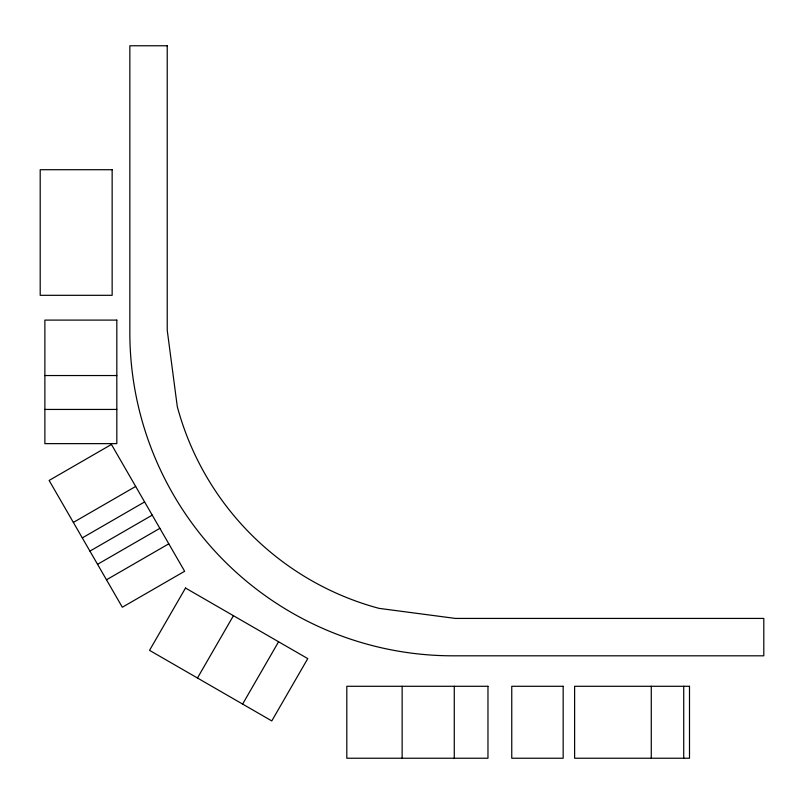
<?xml version="1.0" encoding="UTF-8"?>
<svg xmlns="http://www.w3.org/2000/svg" width="804" height="804" viewBox="0 0 804 804"><rect width="100%" height="100%" fill="white"/><g stroke="black" fill="none" stroke-linecap="round" stroke-linejoin="round"><path stroke-width="1.21" d="M197.462 678.013L233.431 615.693M242.607 704.073L278.586 641.763M73.365 522.419L135.675 486.44M82.299 537.906L144.619 501.927M89.927 551.112L152.237 515.133M97.555 564.307L159.865 528.339M106.49 579.795L168.8 543.816M44.873 375.538L116.821 375.538M44.873 409.437L116.821 409.437M683.722 686.284L683.722 758.232M651.27 686.284L651.27 758.232M454.27 686.284L454.27 758.232M402.141 686.284L402.141 758.232M185.513 588.036L149.544 650.346L271.782 720.917L307.761 658.607L185.513 588.036M111.434 444.461L49.124 480.44L122.329 607.231L184.639 571.262L111.434 444.461M167.232 45.768L129.846 45.768L129.846 332.685A323.138 323.138 0 0 0 452.974 655.813L763.8 655.813L763.8 618.427L455.426 618.427L379.106 608.377A285.42 285.42 0 0 1 177.282 406.553L167.232 330.233L167.232 45.768M112.148 169.714L40.2 169.714L40.2 295.309L112.148 295.309L112.148 169.714M116.821 320.103L44.873 320.103L44.873 443.637L116.821 443.637L116.821 320.103M487.968 686.284L346.805 686.284L346.805 758.232L487.968 758.232L487.968 686.284M563.162 686.284L511.756 686.284L511.756 758.232L563.162 758.232L563.162 686.284M689.5 686.284L574.619 686.284L574.619 758.232L689.5 758.232L689.5 686.284"/></g></svg>
